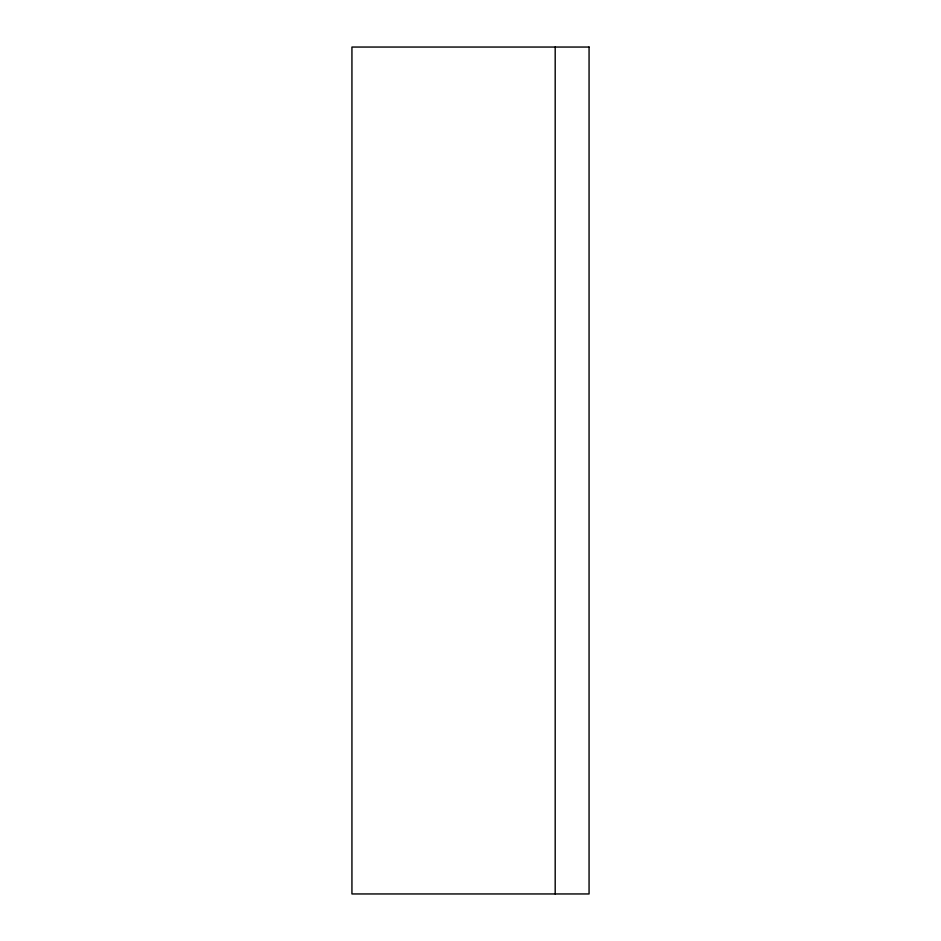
<?xml version="1.0" encoding="UTF-8"?>
<svg xmlns="http://www.w3.org/2000/svg" width="941" height="941" viewBox="0 0 941 941"><rect width="100%" height="100%" fill="white"/><g stroke="black" fill="none" stroke-linecap="round" stroke-linejoin="round"><path stroke-width="1.41" d="M555.19 47.05L555.19 893.95M589.066 47.05L351.934 47.05L351.934 893.95L589.066 893.95L589.066 47.05"/></g></svg>
